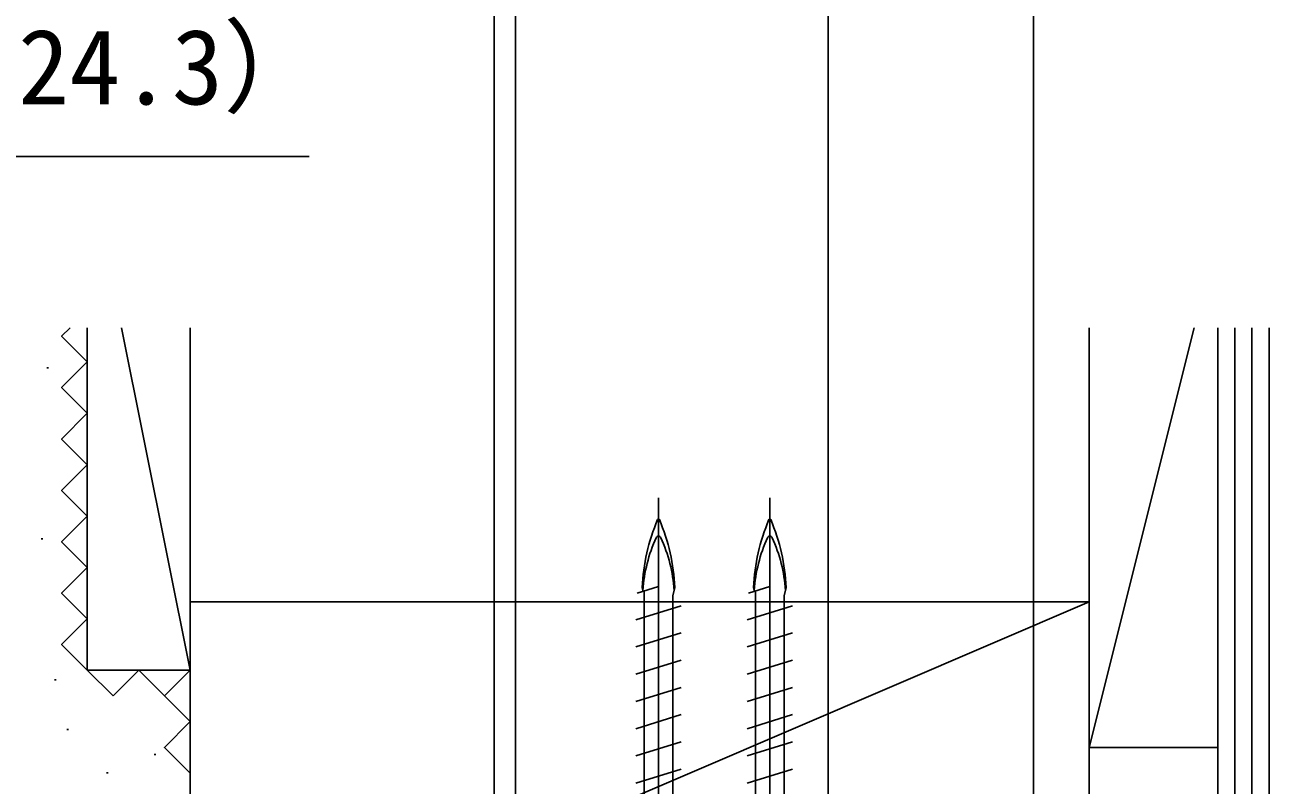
# Model space of a CAD drawing. Units: millimetres, scale not verified. Extents: x -525 to 525, y -783 to 779.
# Drawn here: x -244.3 to -99, y 343.8 to 432.6 of the extents above; entities that cross this region are included whole.
import ezdxf
from ezdxf.enums import TextEntityAlignment as Align

# ---------------------------------------------------------------- set-up
doc = ezdxf.new("R2010")
doc.units = ezdxf.units.MM
doc.header["$LTSCALE"] = 4
for name, color, linetype in [('0-4_YKK_12', 2, 'Continuous'), ('0-5_YKK_13', 4, 'Continuous'), ('0-6_YKK_D', 6, 'Continuous'), ('0-8_YSS_K', 3, 'Continuous'), ('0-9_YSS_KE', 3, 'Continuous')]:
    doc.layers.add(name, color=color, linetype=linetype)
doc.styles.add('ＭＳ ゴシック', font='')
doc.styles.get('ＭＳ ゴシック').set_extended_font_data('MS Gothic')

msp = doc.modelspace()

# ---------------------------------------------------------------- linework, layer by layer
at = {"layer": '0-4_YKK_12'}
msp.add_line((-187, 481.325), (-187, -297.66), dxfattribs=at)
at = {"layer": '0-5_YKK_13'}
for p, q in [((-170.3, 272.356), (-170.3, 377.356)), ((-157.3, 272.356), (-157.3, 377.356)), ((-172.811, 366.205), (-170.3, 366.982)), ((-172.2, 366.856), (-172.106, 366.423)), ((-171.975, 315.707), (-171.975, 366.464)), ((-168.4, 366.856), (-168.625, 365.907)), ((-159.811, 366.205), (-157.3, 366.982)), ((-159.2, 366.856), (-159.106, 366.423)), ((-158.975, 315.707), (-158.975, 366.464)), ((-155.4, 366.856), (-155.625, 365.907)), ((-172.95, 363.105), (-167.65, 364.747)), ((-168.625, 313.688), (-168.625, 365.907)), ((-159.95, 363.105), (-154.65, 364.747)), ((-155.625, 313.688), (-155.625, 365.907)), ((-172.95, 359.925), (-167.65, 361.567)), ((-159.95, 359.925), (-154.65, 361.567)), ((-172.95, 356.745), (-167.65, 358.387)), ((-159.95, 356.745), (-154.65, 358.387)), ((-172.95, 353.565), (-167.65, 355.207)), ((-159.95, 353.565), (-154.65, 355.207)), ((-172.95, 350.385), (-167.65, 352.027)), ((-159.95, 350.385), (-154.65, 352.027)), ((-172.95, 347.205), (-167.65, 348.847)), ((-159.95, 347.205), (-154.65, 348.847)), ((-172.95, 344.025), (-167.65, 345.667)), ((-159.95, 344.025), (-154.65, 345.667))]:
    msp.add_line(p, q, dxfattribs=at)
for centre, radius, start, end in [((-170.3, 374.739), 0.117, 27.35017, 152.64983), ((-157.3, 374.739), 0.117, 27.35017, 152.64983), ((-149.584, 365.91), 22.635, 156.89336, 177.60385), ((-191.016, 365.91), 22.635, 2.39615, 23.10664), ((-136.584, 365.91), 22.635, 156.89336, 177.60385), ((-178.016, 365.91), 22.635, 2.39615, 23.10664), ((-154.416, 365.353), 17.748, 155.60689, 176.19629), ((-170.3, 372.544), 0.312, 26.38444, 153.61556), ((-186.184, 365.353), 17.748, 3.82521, 24.39311), ((-141.416, 365.353), 17.748, 155.60689, 176.19629), ((-157.3, 372.544), 0.312, 26.38444, 153.61556), ((-173.184, 365.353), 17.748, 3.82521, 24.39311)]:
    msp.add_arc(centre, radius, start, end, dxfattribs=at)
at = {"layer": '0-6_YKK_D'}
for p, q in [((-189.5, 293.701), (-189.5, 438.2)), ((-189.5, 294.201), (-189.5, 438.2)), ((-150.5, 297.201), (-150.5, 438.2)), ((-150.5, 297.201), (-150.5, 438.2)), ((-126.5, 297.201), (-126.5, 438.2))]:
    msp.add_line(p, q, dxfattribs=at)
msp.add_lwpolyline([(-282.8, 417.2), (-258.5, 417.2), (-211.109, 417.2)], dxfattribs=at)
at = {"layer": '0-8_YSS_K'}
for p, q in [((-237, 397.2), (-237, 357.205)), ((-232.999, 397.2), (-225, 357.205)), ((-107.75, 397.2), (-120, 348.201)), ((-105, 314.201), (-105, 397.2)), ((-103, 314.201), (-103, 397.2)), ((-101, 314.201), (-101, 397.2)), ((-99, 314.201), (-99, 397.2)), ((-241.727, 392.521), (-241.527, 392.521)), ((-242.381, 372.555), (-242.181, 372.555)), ((-225, 320.201), (-120, 365.201)), ((-240.833, 356.095), (-240.633, 356.095)), ((-234, 354.205), (-237, 357.205)), ((-231, 357.205), (-234, 354.205)), ((-228, 354.205), (-231, 357.205)), ((-225, 357.205), (-228, 354.205)), ((-239.38, 350.279), (-239.18, 350.279)), ((-229.203, 347.372), (-229.003, 347.372)), ((-234.747, 345.248), (-234.547, 345.248))]:
    msp.add_line(p, q, dxfattribs=at)
for points in [[(-237, 369.205), (-240, 372.205), (-237, 375.205), (-240, 378.205), (-237, 381.205), (-240, 384.205), (-237, 387.205), (-240, 390.205), (-237, 393.205), (-240, 396.205), (-239.005, 397.2)], [(-225, 397.2), (-225, 357.205), (-237, 357.205)], [(-120, 397.2), (-120, 348.201), (-105, 348.201), (-105, 397.2)], [(-237, 357.205), (-240, 360.205), (-237, 363.205), (-240, 366.205), (-237, 369.205)], [(-225, 345.205), (-228, 348.205), (-225, 351.205), (-228, 354.205)]]:
    msp.add_lwpolyline(points, dxfattribs=at)
at = {"layer": '0-9_YSS_KE'}
for p in [(-225, 365.201), (-120, 320.201)]:
    msp.add_line(p, (-120, 365.201), dxfattribs=at)
msp.add_lwpolyline([(-225, 365.201), (-225, 320.201), (-120, 320.201)], dxfattribs=at)

# ---------------------------------------------------------------- texts
at = {"layer": '0-6_YKK_D', "style": 'ＭＳ ゴシック'}
msp.add_text('（24.3）', height=8.798, dxfattribs=at).set_placement((-257.086, 420.632), align=Align.BOTTOM_LEFT)

doc.saveas('drawing.dxf')
